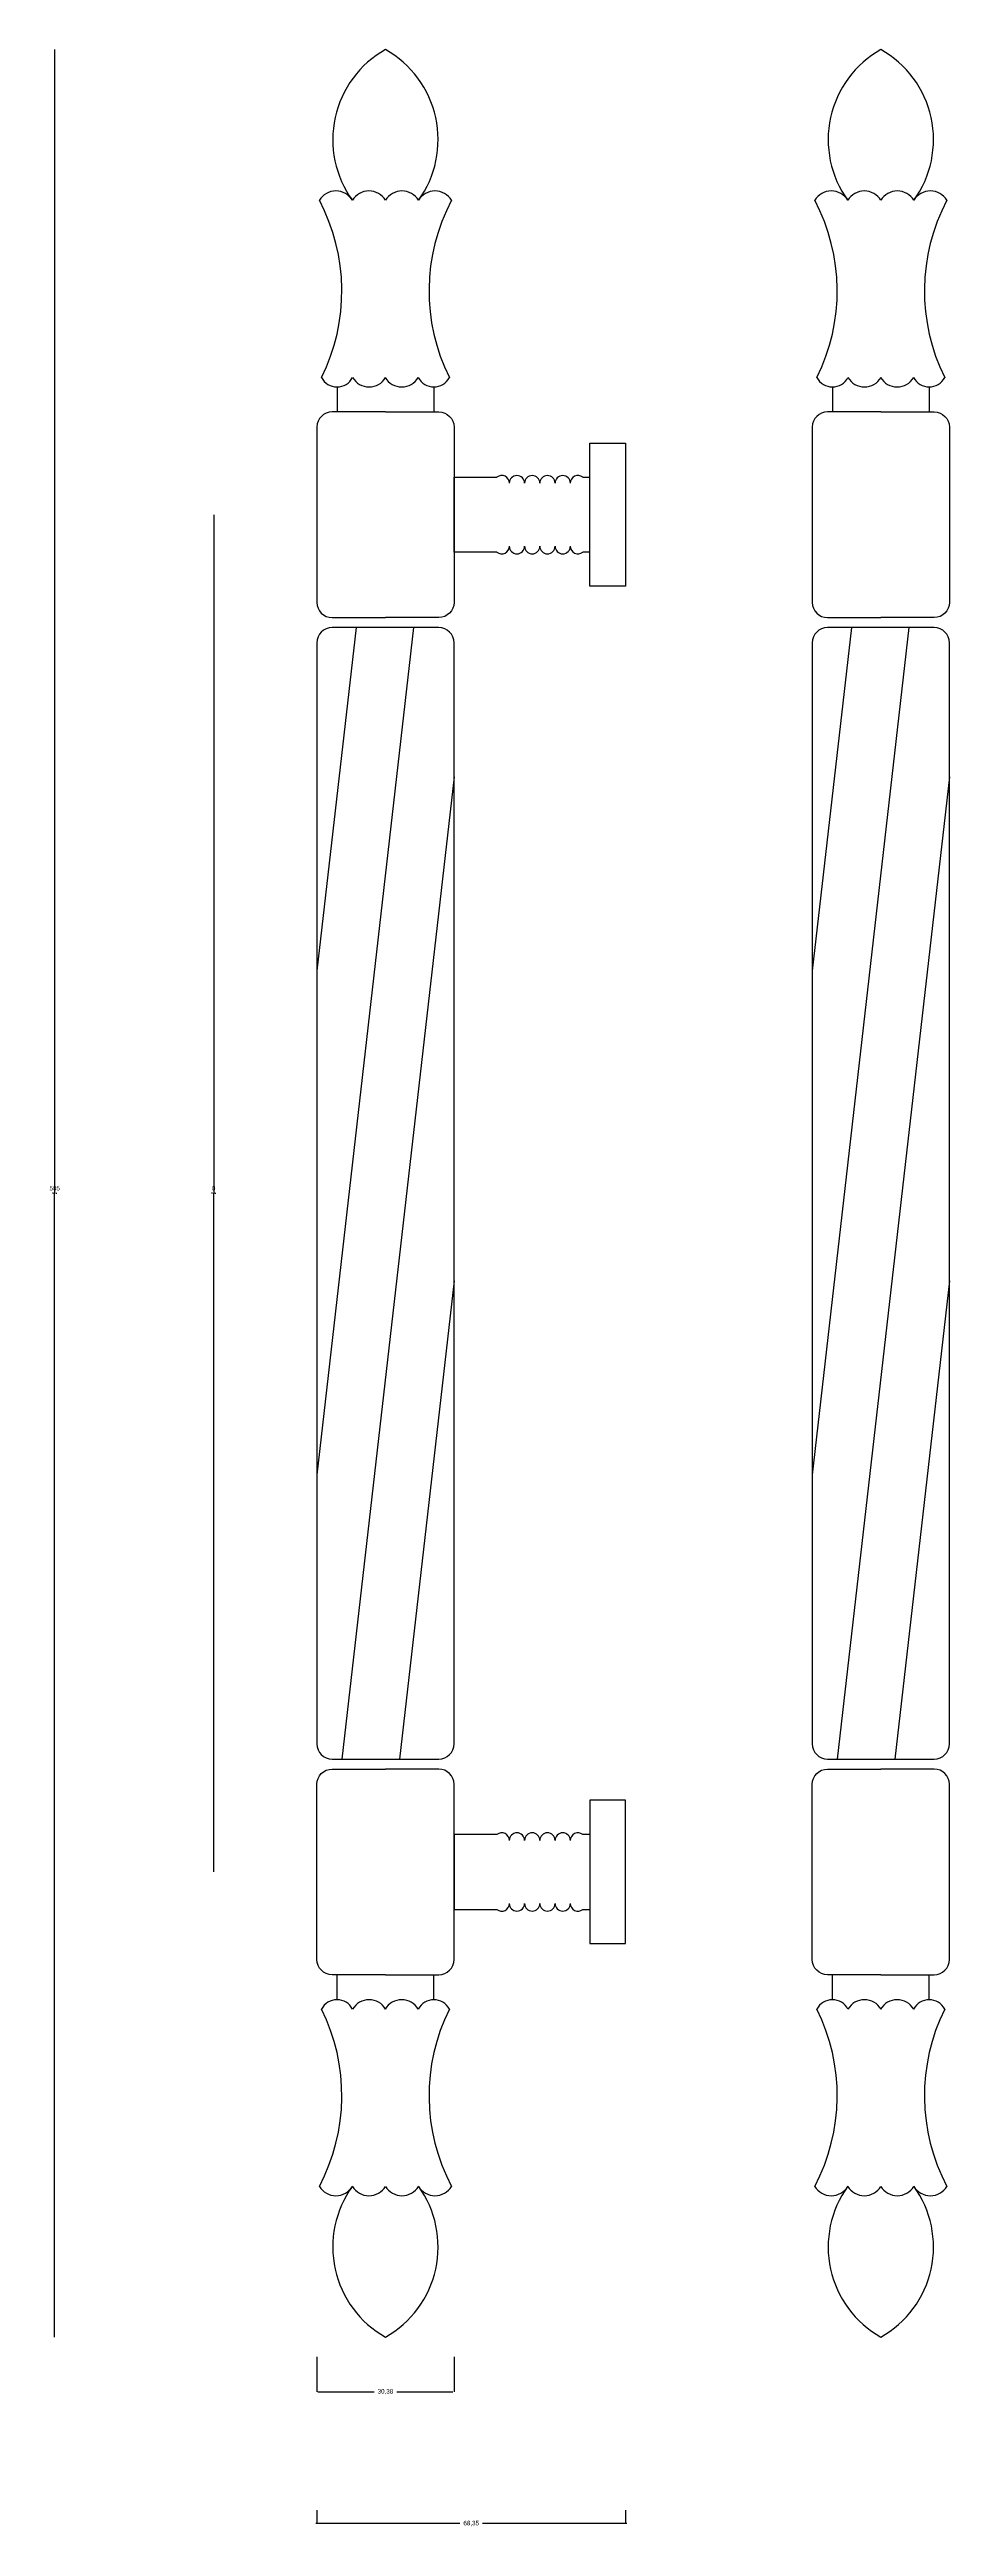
# Model space of a CAD drawing. Header units: metres. Extents: x 1510 to 1709, y 251 to 799.
import ezdxf

# ---------------------------------------------------------------- set-up
doc = ezdxf.new("R2010")
doc.units = ezdxf.units.M
for name, color, linetype in [('3', 3, 'Continuous'), ('7', 7, 'Continuous'), ('DIM', 3, 'Continuous')]:
    doc.layers.add(name, color=color, linetype=linetype)
doc.dimstyles.get("Standard").update_dxf_attribs({"dimtxt": 2.5, "dimasz": 2.5, "dimexe": 1.25, "dimexo": 0.625, "dimtad": 1, "dimcen": 2.5, "dimazin": 3, "dimtfac": 1, "dimtmove": 0, "dimatfit": 3})

# ---------------------------------------------------------------- blocks, each defined once
blk = doc.blocks.new('*D1')
for p, q in [((1510.89, 799.37), (1510.89, 546.25)), ((1510.64, 546.25), (1510.39, 546.25)), ((1510.89, 293.12), (1510.89, 546.25)), ((1510.89, 546.25), (1510.89, 546.25)), ((1511.14, 546.25), (1511.39, 546.25))]:
    blk.add_line(p, q)
at = {"layer": 'Defpoints'}
for p in [(1510.89, 799.37), (1510.89, 546.25), (1510.89, 293.12)]:
    blk.add_point(p, dxfattribs=at)
at = {"layer": 'DIM', "insert": (1510.89, 547.375), "char_height": 1, "attachment_point": 5}
blk.add_mtext('505', dxfattribs=at)
blk = doc.blocks.new('*D2')
for p, q in [((1546.09, 696.43), (1546.09, 546.25)), ((1545.84, 546.25), (1545.59, 546.25)), ((1546.09, 396.06), (1546.09, 546.25)), ((1546.09, 546.25), (1546.09, 546.25)), ((1546.34, 546.25), (1546.59, 546.25))]:
    blk.add_line(p, q)
at = {"layer": 'Defpoints'}
for p in [(1546.09, 696.43), (1546.09, 546.25), (1546.09, 396.06)]:
    blk.add_point(p, dxfattribs=at)
at = {"layer": 'DIM', "insert": (1546.09, 547.375), "char_height": 1, "attachment_point": 5}
blk.add_mtext('0', dxfattribs=at)
blk = doc.blocks.new('*D3')
for p, q in [((1568.91, 288.77), (1568.91, 281.03)), ((1599.29, 288.77), (1599.29, 281.03)), ((1569.16, 281.03), (1581.6, 281.03)), ((1586.6, 281.03), (1599.04, 281.03))]:
    blk.add_line(p, q)
at = {"layer": 'Defpoints'}
for p in [(1568.91, 288.77), (1599.29, 288.77), (1568.91, 281.03)]:
    blk.add_point(p, dxfattribs=at)
at = {"layer": 'DIM', "insert": (1584.1, 281.03), "char_height": 1, "attachment_point": 5}
blk.add_mtext('30,38', dxfattribs=at)
blk = doc.blocks.new('*D4')
for p, q in [((1568.91, 254.79), (1568.91, 251.87)), ((1637.26, 254.79), (1637.26, 251.87)), ((1600.585, 251.87), (1568.66, 251.87)), ((1637.51, 251.87), (1605.585, 251.87))]:
    blk.add_line(p, q)
at = {"layer": 'Defpoints'}
for p in [(1568.91, 254.79), (1637.26, 254.79), (1637.26, 251.87)]:
    blk.add_point(p, dxfattribs=at)
at = {"layer": 'DIM', "insert": (1603.085, 251.87), "char_height": 1, "attachment_point": 5}
blk.add_mtext('68,35', dxfattribs=at)

msp = doc.modelspace()

# ---------------------------------------------------------------- linework, layer by layer
at = {"layer": '3'}
for p, q in [((1590.33, 671.46), (1568.91, 483.96)), ((1577.59, 671.46), (1568.91, 595.48)), ((1699.97, 671.46), (1678.56, 483.96)), ((1687.23, 671.46), (1678.56, 595.48)), ((1599.29, 638.41), (1574.46, 421.04)), ((1708.94, 638.41), (1684.11, 421.04)), ((1599.29, 526.89), (1587.2, 421.04)), ((1708.94, 526.89), (1696.85, 421.04))]:
    msp.add_line(p, q, dxfattribs=at)
for points in [[(1627.76, 704.73), (1629.33, 704.73)], [(1629.33, 688.14), (1627.76, 688.14)], [(1629.33, 404.36), (1627.76, 404.36)], [(1627.76, 387.76), (1629.33, 387.76)]]:
    msp.add_lwpolyline(points, dxfattribs=at)
for centre, radius, start, end in [((1573.13, 763.83), 4.26, 30.79, 149.21), ((1580.45, 763.81), 4.27, 31.02, 148.98), ((1587.76, 763.81), 4.27, 31.02, 148.98), ((1595.07, 763.83), 4.26, 30.79, 149.21), ((1682.78, 763.83), 4.26, 30.79, 149.21), ((1690.09, 763.81), 4.27, 31.02, 148.98), ((1697.4, 763.81), 4.27, 31.02, 148.98), ((1704.72, 763.83), 4.26, 30.79, 149.21), ((1573.39, 728.66), 3.93, 208.68, 331.32), ((1580.49, 728.98), 4.27, 211.02, 328.98), ((1587.71, 728.98), 4.27, 211.02, 328.98), ((1594.82, 728.66), 3.93, 208.68, 331.32), ((1683.03, 728.66), 3.93, 208.68, 331.32), ((1690.13, 728.98), 4.27, 211.02, 328.98), ((1697.36, 728.98), 4.27, 211.02, 328.98), ((1704.46, 728.66), 3.93, 208.68, 331.32), ((1609.84, 703.41), 1.69, 0, 128.36), ((1613.21, 703.41), 1.69, 0, 180), ((1616.59, 703.41), 1.69, 0, 180), ((1619.96, 703.41), 1.69, 0, 180), ((1623.34, 703.41), 1.69, 0, 180), ((1626.71, 703.41), 1.69, 51.64, 180), ((1609.84, 689.46), 1.69, 231.64, 0), ((1613.21, 689.46), 1.69, 180, 0), ((1616.59, 689.46), 1.69, 180, 0), ((1619.96, 689.46), 1.69, 180, 0), ((1623.34, 689.46), 1.69, 180, 0), ((1626.71, 689.46), 1.69, 180, 308.36), ((1609.84, 403.03), 1.69, 0, 128.36), ((1613.21, 403.03), 1.69, 0, 180), ((1616.59, 403.03), 1.69, 0, 180), ((1619.96, 403.03), 1.69, 0, 180), ((1623.34, 403.03), 1.69, 0, 180), ((1626.71, 403.03), 1.69, 51.64, 180), ((1609.84, 389.08), 1.69, 231.64, 0), ((1613.21, 389.08), 1.69, 180, 0), ((1616.59, 389.08), 1.69, 180, 0), ((1619.96, 389.08), 1.69, 180, 0), ((1623.34, 389.08), 1.69, 180, 0), ((1626.71, 389.08), 1.69, 180, 308.36), ((1573.39, 363.83), 3.93, 28.68, 151.32), ((1580.49, 363.51), 4.27, 31.02, 148.98), ((1587.71, 363.51), 4.27, 31.02, 148.98), ((1594.82, 363.83), 3.93, 28.68, 151.32), ((1683.03, 363.83), 3.93, 28.68, 151.32), ((1690.13, 363.51), 4.27, 31.02, 148.98), ((1697.36, 363.51), 4.27, 31.02, 148.98), ((1704.46, 363.83), 3.93, 28.68, 151.32), ((1573.13, 328.66), 4.26, 210.79, 329.21), ((1580.45, 328.68), 4.27, 211.02, 328.98), ((1587.76, 328.68), 4.27, 211.02, 328.98), ((1595.07, 328.66), 4.26, 210.79, 329.21), ((1682.78, 328.66), 4.26, 210.79, 329.21), ((1690.09, 328.68), 4.27, 211.02, 328.98), ((1697.4, 328.68), 4.27, 211.02, 328.98), ((1704.72, 328.66), 4.26, 210.79, 329.21)]:
    msp.add_arc(centre, radius, start, end, dxfattribs=at)
at = {"layer": '7'}
for p, q in [((1573.39, 724.72), (1573.39, 719.21)), ((1594.82, 724.72), (1594.82, 719.21)), ((1683.03, 724.72), (1683.03, 719.21)), ((1704.46, 724.72), (1704.46, 719.21)), ((1573.39, 367.78), (1573.39, 373.28)), ((1594.82, 367.78), (1594.82, 373.28)), ((1683.03, 367.78), (1683.03, 373.28)), ((1704.46, 367.78), (1704.46, 373.28))]:
    msp.add_line(p, q, dxfattribs=at)
for points in [[(1584.1, 719.21), (1572.29, 719.21, 0.4), (1568.91, 715.84), (1568.91, 696.43), (1568.91, 677.03, 0.41), (1572.29, 673.66), (1584.1, 673.66)], [(1584.1, 719.21), (1595.92, 719.21, -0.4), (1599.29, 715.84), (1599.29, 696.43), (1599.29, 677.03, -0.41), (1595.92, 673.66), (1584.1, 673.66)], [(1693.75, 719.21), (1681.93, 719.21, 0.4), (1678.56, 715.84), (1678.56, 696.43), (1678.56, 677.03, 0.41), (1681.93, 673.66), (1693.75, 673.66)], [(1693.75, 719.21), (1705.56, 719.21, -0.4), (1708.94, 715.84), (1708.94, 696.43), (1708.94, 677.03, -0.41), (1705.56, 673.66), (1693.75, 673.66)], [(1584.1, 373.28), (1572.29, 373.28, -0.4), (1568.91, 376.66), (1568.91, 396.06), (1568.91, 415.46, -0.41), (1572.29, 418.84), (1584.1, 418.84)], [(1584.1, 373.28), (1595.92, 373.28, 0.4), (1599.29, 376.66), (1599.29, 396.06), (1599.29, 415.46, 0.41), (1595.92, 418.84), (1584.1, 418.84)], [(1693.75, 373.28), (1681.93, 373.28, -0.4), (1678.56, 376.66), (1678.56, 396.06), (1678.56, 415.46, -0.41), (1681.93, 418.84), (1693.75, 418.84)], [(1693.75, 373.28), (1705.56, 373.28, 0.4), (1708.94, 376.66), (1708.94, 396.06), (1708.94, 415.46, 0.41), (1705.56, 418.84), (1693.75, 418.84)]]:
    msp.add_lwpolyline(points, format="xyb", dxfattribs=at)
for points in [[(1637.26, 680.58), (1629.33, 680.58), (1629.33, 712.29), (1637.26, 712.29)], [(1637.26, 411.92), (1629.33, 411.92), (1629.33, 380.2), (1637.26, 380.2)]]:
    msp.add_lwpolyline(points, close=True, dxfattribs=at)
for points in [[(1608.79, 688.14), (1599.29, 688.14), (1599.29, 704.73), (1608.79, 704.73)], [(1637.26, 704.73), (1637.26, 688.14)], [(1608.79, 404.36), (1599.29, 404.36), (1599.29, 387.76), (1608.79, 387.76)], [(1637.26, 387.76), (1637.26, 404.36)]]:
    msp.add_lwpolyline(points, dxfattribs=at)
for points in [[(1599.29, 546.25), (1599.29, 668.08, 0.41), (1595.92, 671.46), (1572.29, 671.46, 0.41), (1568.91, 668.08), (1568.91, 546.25), (1568.91, 424.41, 0.41), (1572.29, 421.04), (1595.92, 421.04, 0.41), (1599.29, 424.41)], [(1708.94, 546.25), (1708.94, 668.08, 0.41), (1705.56, 671.46), (1681.93, 671.46, 0.41), (1678.56, 668.08), (1678.56, 546.25), (1678.56, 424.41, 0.41), (1681.93, 421.04), (1705.56, 421.04, 0.41), (1708.94, 424.41)]]:
    msp.add_lwpolyline(points, format="xyb", close=True, dxfattribs=at)
for centre, radius, start, end in [((1595.33, 779.43), 22.89, 119.38, 215.89), ((1572.87, 779.43), 22.89, 324.11, 60.62), ((1704.98, 779.43), 22.89, 119.38, 215.89), ((1682.52, 779.43), 22.89, 324.11, 60.62), ((1531.49, 745.94), 42.96, 333.52, 27.85), ((1636.71, 745.94), 42.96, 152.15, 206.48), ((1641.14, 745.94), 42.96, 333.52, 27.85), ((1746.35, 745.94), 42.96, 152.15, 206.48), ((1531.49, 346.55), 42.96, 332.15, 26.48), ((1636.71, 346.55), 42.96, 153.52, 207.85), ((1641.14, 346.55), 42.96, 332.15, 26.48), ((1746.35, 346.55), 42.96, 153.52, 207.85), ((1595.33, 313.07), 22.89, 144.11, 240.62), ((1572.87, 313.07), 22.89, 299.38, 35.89), ((1704.98, 313.07), 22.89, 144.11, 240.62), ((1682.52, 313.07), 22.89, 299.38, 35.89)]:
    msp.add_arc(centre, radius, start, end, dxfattribs=at)

# ---------------------------------------------------------------- dimensions: what is measured, and where the dimension line sits
at = {"layer": 'DIM'}
dim = msp.add_linear_dim(base=(1510.89, 546.25), p1=(1510.89, 799.37), p2=(1510.89, 293.12), text='505', dimstyle='Standard', dxfattribs=at)
dim.commit()
dim.dimension.update_dxf_attribs({"geometry": '*D1', "text_midpoint": (1510.89, 547.375)})
for base, p1, p2, picture, middle in [((1546.09, 546.25), (1546.09, 696.43), (1546.09, 396.06), '*D2', (1546.09, 547.375)), ((1568.91, 281.03), (1568.91, 288.77), (1599.29, 288.77), '*D3', (1584.1, 281.03)), ((1637.26, 251.87), (1637.26, 254.79), (1568.91, 254.79), '*D4', (1603.085, 251.87))]:
    dim = msp.add_linear_dim(base=base, p1=p1, p2=p2, dimstyle='Standard', dxfattribs=at)
    dim.commit()
    dim.dimension.update_dxf_attribs({"geometry": picture, "text_midpoint": middle})

doc.saveas('drawing.dxf')
